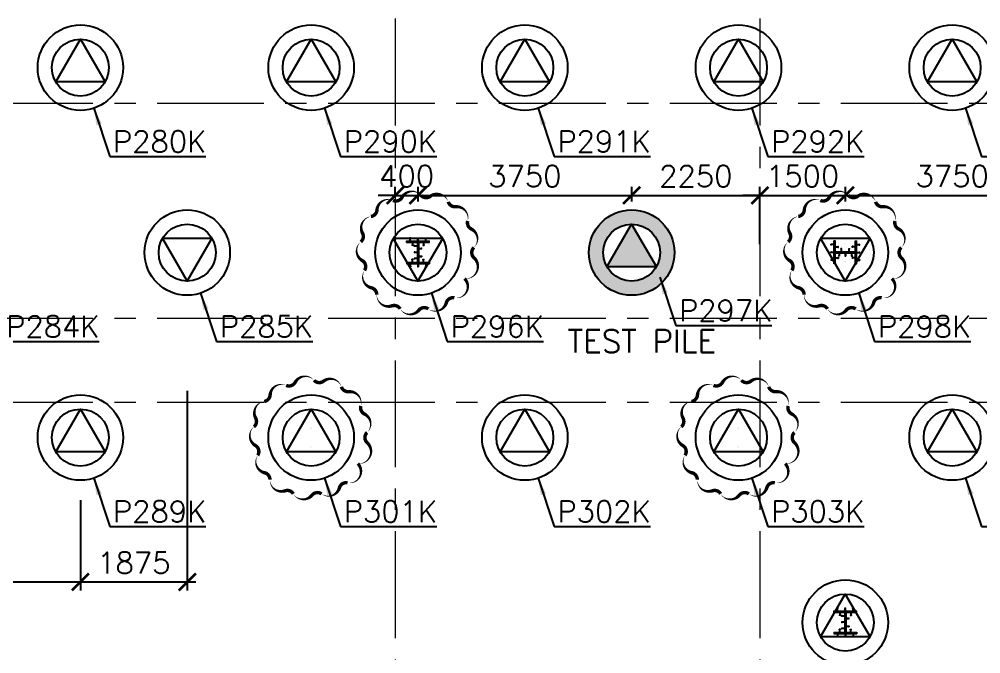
# Model space of a CAD drawing. Header units: millimetres. Extents: x -346728 to 1320345, y -537202 to -385966.
# Drawn here: x 214440 to 231316, y -466360 to -455219 of the extents above; entities that cross this region are included whole.
import ezdxf

# ---------------------------------------------------------------- set-up
doc = ezdxf.new("R2010")
doc.units = ezdxf.units.MM
doc.header["$LTSCALE"] = 100
doc.linetypes.add('X1326_GLB$0$CENTER', pattern=[2, 1.25, -0.25, 0.25, -0.25])
doc.layers.add('CL load', color=1, linetype='Continuous', plot=False)
for name, color, linetype in [('hach', 253, 'Continuous'), ('PILE MARK', 8, 'Continuous'), ('PL', 3, 'Continuous'), ('PLT', 6, 'Continuous')]:
    doc.layers.add(name, color=color, linetype=linetype)
for name, color, linetype, lineweight in [('KCMANH', 8, 'Continuous', 13), ('KINGPOST', 5, 'Continuous', 20), ('X1326_GLB$0$A-tim', 8, 'X1326_GLB$0$CENTER', 9)]:
    doc.layers.add(name, color=color, linetype=linetype, lineweight=lineweight)
doc.styles.add('simplex', font='simplex.shx')
doc.dimstyles.new('100', dxfattribs={"dimscale": 150, "dimtxt": 2.5, "dimasz": 2, "dimexe": 1, "dimexo": 1, "dimgap": 1, "dimtad": 1, "dimdec": 0, "dimzin": 0, "dimdsep": 46, "dimtxsty": 'simplex', "dimblk": 'ARCHTICK', "dimcen": 1, "dimdle": 1, "dimclrd": 256, "dimclre": 256, "dimclrt": 6, "dimadec": 0, "dimazin": 0, "dimtfac": 1, "dimtdec": 0, "dimtix": 1, "dimtmove": 2, "dimatfit": 3, "dimfxl": 1, "dimtolj": 1, "dimtzin": 0, "dimarcsym": 0})
pattern_1 = [(45, (188543.33, 11377564.439), (-8.980256121, 8.980256121), []), (135, (188543.33, 11377564.439), (-8.980256121, -8.980256121), [])]

# ---------------------------------------------------------------- blocks, each defined once
blk = doc.blocks.new('_ArchTick')
at = {"color": 0, "linetype": 'ByBlock', "const_width": 0.15}
blk.add_lwpolyline([(-0.5, -0.5), (0.5, 0.5)], dxfattribs=at)
blk = doc.blocks.new('*D594')
at = {"layer": 'CL load', "lineweight": -2, "transparency": 16777216}
for p, q in [((221038, -458312), (221038, -458162)), ((221439, -458417), (221439, -458162)), ((221038, -458312), (220738, -458312)), ((221038, -458312), (221439, -458312)), ((221439, -458312), (221739, -458312))]:
    blk.add_line(p, q, dxfattribs=at)
at = {"layer": 'DEFPOINTS', "color": 0, "transparency": 16777216}
for p in [(221439, -458312), (221038, -458462, 0), (221439, -458567, 0)]:
    blk.add_point(p, dxfattribs=at)
at = {"layer": 'CL load', "lineweight": -2, "transparency": 16777216, "xscale": 300, "yscale": 300, "zscale": 300}
blk.add_blockref('_ArchTick', (221038, -458312), dxfattribs=at)
at = {"layer": 'CL load', "lineweight": -2, "transparency": 16777216, "xscale": 300, "yscale": 300, "zscale": 300, "rotation": 180}
blk.add_blockref('_ArchTick', (221439, -458312), dxfattribs=at)
at = {"layer": 'CL load', "color": 6, "transparency": 16777216, "insert": (221239, -457974), "char_height": 375, "attachment_point": 5, "style": 'simplex'}
blk.add_mtext('\\A1;400', dxfattribs=at)
blk = doc.blocks.new('*D595')
at = {"layer": 'CL load', "lineweight": -2, "transparency": 16777216}
for p, q in [((221439, -458417), (221439, -458162)), ((225189, -458417), (225189, -458162)), ((221289, -458312), (225339, -458312))]:
    blk.add_line(p, q, dxfattribs=at)
at = {"layer": 'DEFPOINTS', "color": 0, "transparency": 16777216}
for p in [(225189, -458312), (221439, -458567, 0), (225189, -458567, 0)]:
    blk.add_point(p, dxfattribs=at)
at = {"layer": 'CL load', "lineweight": -2, "transparency": 16777216, "xscale": 300, "yscale": 300, "zscale": 300, "rotation": 180}
blk.add_blockref('_ArchTick', (221439, -458312), dxfattribs=at)
at = {"layer": 'CL load', "lineweight": -2, "transparency": 16777216, "xscale": 300, "yscale": 300, "zscale": 300}
blk.add_blockref('_ArchTick', (225189, -458312), dxfattribs=at)
at = {"layer": 'CL load', "color": 6, "transparency": 16777216, "insert": (223314, -457974), "char_height": 375, "attachment_point": 5, "style": 'simplex'}
blk.add_mtext('\\A1;3750', dxfattribs=at)
blk = doc.blocks.new('*D596')
at = {"layer": 'CL load', "lineweight": -2, "transparency": 16777216}
for p, q in [((225189, -458417), (225189, -458162)), ((227439, -459167), (227439, -458162)), ((225039, -458312), (227589, -458312))]:
    blk.add_line(p, q, dxfattribs=at)
at = {"layer": 'DEFPOINTS', "color": 0, "transparency": 16777216}
for p in [(227439, -458312), (225189, -458567, 0), (227439, -459317)]:
    blk.add_point(p, dxfattribs=at)
at = {"layer": 'CL load', "lineweight": -2, "transparency": 16777216, "xscale": 300, "yscale": 300, "zscale": 300, "rotation": 180}
blk.add_blockref('_ArchTick', (225189, -458312), dxfattribs=at)
at = {"layer": 'CL load', "lineweight": -2, "transparency": 16777216, "xscale": 300, "yscale": 300, "zscale": 300}
blk.add_blockref('_ArchTick', (227439, -458312), dxfattribs=at)
at = {"layer": 'CL load', "color": 6, "transparency": 16777216, "insert": (226314, -457974), "char_height": 375, "attachment_point": 5, "style": 'simplex'}
blk.add_mtext('\\A1;2250', dxfattribs=at)
blk = doc.blocks.new('*D597')
at = {"layer": 'CL load', "lineweight": -2, "transparency": 16777216}
for p, q in [((227439, -459167), (227439, -458162)), ((228939, -458417), (228939, -458162)), ((227439, -458312), (227139, -458312)), ((227439, -458312), (228939, -458312)), ((228939, -458312), (229239, -458312))]:
    blk.add_line(p, q, dxfattribs=at)
at = {"layer": 'DEFPOINTS', "color": 0, "transparency": 16777216}
for p in [(228939, -458312), (228939, -458567), (227439, -459317)]:
    blk.add_point(p, dxfattribs=at)
at = {"layer": 'CL load', "lineweight": -2, "transparency": 16777216, "xscale": 300, "yscale": 300, "zscale": 300}
blk.add_blockref('_ArchTick', (227439, -458312), dxfattribs=at)
at = {"layer": 'CL load', "lineweight": -2, "transparency": 16777216, "xscale": 300, "yscale": 300, "zscale": 300, "rotation": 180}
blk.add_blockref('_ArchTick', (228939, -458312), dxfattribs=at)
at = {"layer": 'CL load', "color": 6, "transparency": 16777216, "insert": (228189, -457974), "char_height": 375, "attachment_point": 5, "style": 'simplex'}
blk.add_mtext('\\A1;1500', dxfattribs=at)
blk = doc.blocks.new('*D598')
at = {"layer": 'CL load', "lineweight": -2, "transparency": 16777216}
for p, q in [((228939, -458417), (228939, -458162)), ((232689, -458417), (232689, -458162)), ((228789, -458312), (232839, -458312))]:
    blk.add_line(p, q, dxfattribs=at)
at = {"layer": 'DEFPOINTS', "color": 0, "transparency": 16777216}
for p in [(232689, -458312), (228939, -458567), (232689, -458567, 0)]:
    blk.add_point(p, dxfattribs=at)
at = {"layer": 'CL load', "lineweight": -2, "transparency": 16777216, "xscale": 300, "yscale": 300, "zscale": 300, "rotation": 180}
blk.add_blockref('_ArchTick', (228939, -458312), dxfattribs=at)
at = {"layer": 'CL load', "lineweight": -2, "transparency": 16777216, "xscale": 300, "yscale": 300, "zscale": 300}
blk.add_blockref('_ArchTick', (232689, -458312), dxfattribs=at)
at = {"layer": 'CL load', "color": 6, "transparency": 16777216, "insert": (230814, -457974), "char_height": 375, "attachment_point": 5, "style": 'simplex'}
blk.add_mtext('\\A1;3750', dxfattribs=at)
blk = doc.blocks.new('*D611')
at = {"layer": 'CL load', "lineweight": -2, "transparency": 16777216}
for p, q in [((211764, -463664), (211764, -465250)), ((215514, -463664), (215514, -465250)), ((211614, -465100), (215664, -465100))]:
    blk.add_line(p, q, dxfattribs=at)
at = {"layer": 'DEFPOINTS', "color": 0, "transparency": 16777216}
for p in [(211764, -463514), (215514, -463514, 0), (215514, -465100)]:
    blk.add_point(p, dxfattribs=at)
at = {"layer": 'CL load', "lineweight": -2, "transparency": 16777216, "xscale": 300, "yscale": 300, "zscale": 300, "rotation": 180}
blk.add_blockref('_ArchTick', (211764, -465100), dxfattribs=at)
at = {"layer": 'CL load', "lineweight": -2, "transparency": 16777216, "xscale": 300, "yscale": 300, "zscale": 300}
blk.add_blockref('_ArchTick', (215514, -465100), dxfattribs=at)
at = {"layer": 'CL load', "color": 6, "transparency": 16777216, "insert": (213639, -464762), "char_height": 375, "attachment_point": 5, "style": 'simplex'}
blk.add_mtext('\\A1;3750', dxfattribs=at)
blk = doc.blocks.new('*D612')
at = {"layer": 'CL load', "lineweight": -2, "transparency": 16777216}
for p, q in [((217389, -461744), (217389, -465250)), ((215514, -463664), (215514, -465250)), ((215364, -465100), (217539, -465100))]:
    blk.add_line(p, q, dxfattribs=at)
at = {"layer": 'DEFPOINTS', "color": 0, "transparency": 16777216}
for p in [(217389, -461594), (215514, -463514, 0), (217389, -465100)]:
    blk.add_point(p, dxfattribs=at)
at = {"layer": 'CL load', "lineweight": -2, "transparency": 16777216, "xscale": 300, "yscale": 300, "zscale": 300, "rotation": 180}
blk.add_blockref('_ArchTick', (215514, -465100), dxfattribs=at)
at = {"layer": 'CL load', "lineweight": -2, "transparency": 16777216, "xscale": 300, "yscale": 300, "zscale": 300}
blk.add_blockref('_ArchTick', (217389, -465100), dxfattribs=at)
at = {"layer": 'CL load', "color": 6, "transparency": 16777216, "insert": (216451, -464762), "char_height": 375, "attachment_point": 5, "style": 'simplex'}
blk.add_mtext('\\A1;1875', dxfattribs=at)
blk = doc.blocks.new('LVL-KHUNGTEN')
blk.add_lwpolyline([(61072.9, 41092.8), (119123.5, 41092.8), (119123.5, 61.9), (61072.9, 61.9)], close=True)
blk = doc.blocks.new('KP50')
at = {"ltscale": 0.1}
h = blk.add_hatch(color=6, dxfattribs=at)
h.dxf.hatch_style = 1
h.paths.add_polyline_path([(14, 171), (-14, 171), (-14, 142)])
h.paths.add_polyline_path([(-14, -142), (-14, -171), (14, -171)])
at = {"layer": 'KCMANH', "linetype": 'ByBlock'}
h = blk.add_hatch(dxfattribs=at)
h.set_pattern_fill('ANSI37', color=6, scale=4, style=0)
h.set_pattern_definition(pattern_1)
h.paths.add_polyline_path([(-200, 200), (-200, 171), (200, 171), (200, 200)])
h = blk.add_hatch(dxfattribs=at)
h.set_pattern_fill('ANSI37', color=6, scale=4, style=0)
h.set_pattern_definition([(45, (188728.93, 11377564.439), (-8.980256121, 8.980256121), []), (135, (188728.93, 11377564.439), (-8.980256121, -8.980256121), [])])
h.paths.add_polyline_path([(14, 171), (-14, 142), (-14, -142), (14, -171)])
h = blk.add_hatch(dxfattribs=at)
h.set_pattern_fill('ANSI37', color=6, scale=4, style=0)
h.set_pattern_definition(pattern_1)
h.paths.add_polyline_path([(-200, -171), (-200, -200), (200, -200), (200, -171)])
for p, q in [((-125, 253), (-146, 253)), ((-146, 240), (-146, 253)), ((-125, 240), (-146, 240)), ((-142, 200), (-142, 240)), ((-129, 200), (-129, 240)), ((-125, 240), (-125, 253)), ((-102, 171), (-102, 131)), ((-89, 171), (-89, 131)), ((-10, 253), (10, 253)), ((-10, 240), (-10, 253)), ((-10, 240), (10, 240)), ((-6, 200), (-6, 240)), ((6, 200), (6, 240)), ((10, 240), (10, 253)), ((89, 171), (89, 131)), ((102, 171), (102, 131)), ((125, 253), (146, 253)), ((125, 240), (125, 253)), ((125, 240), (146, 240)), ((129, 200), (129, 240)), ((142, 200), (142, 240)), ((146, 240), (146, 253)), ((-85, 131), (-106, 131)), ((-106, 131), (-106, 118)), ((-85, 118), (-106, 118)), ((-85, 131), (-85, 118)), ((-67, 100), (-67, 120)), ((-54, 120), (-67, 120)), ((-54, 100), (-67, 100)), ((-67, 10), (-67, -10)), ((-54, 10), (-67, 10)), ((-54, 100), (-54, 120)), ((-14, 116), (-54, 116)), ((-14, 104), (-54, 104)), ((-54, 10), (-54, -10)), ((-14, 6), (-54, 6)), ((14, 76), (54, 76)), ((14, 64), (54, 64)), ((54, 60), (54, 80)), ((54, 80), (67, 80)), ((54, 60), (67, 60)), ((67, 60), (67, 80)), ((85, 131), (106, 131)), ((85, 131), (85, 118)), ((85, 118), (106, 118)), ((106, 131), (106, 118)), ((-85, -118), (-106, -118)), ((-106, -131), (-106, -118)), ((-85, -131), (-106, -131)), ((-102, -171), (-102, -131)), ((-89, -171), (-89, -131)), ((-85, -131), (-85, -118)), ((-54, -10), (-67, -10)), ((-67, -100), (-67, -120)), ((-54, -100), (-67, -100)), ((-54, -120), (-67, -120)), ((-14, -6), (-54, -6)), ((-54, -100), (-54, -120)), ((-14, -104), (-54, -104)), ((-14, -116), (-54, -116)), ((14, -64), (54, -64)), ((14, -76), (54, -76)), ((54, -60), (54, -80)), ((54, -60), (67, -60)), ((54, -80), (67, -80)), ((67, -60), (67, -80)), ((85, -118), (106, -118)), ((85, -131), (85, -118)), ((85, -131), (106, -131)), ((89, -171), (89, -131)), ((102, -171), (102, -131)), ((106, -131), (106, -118)), ((-125, -240), (-146, -240)), ((-146, -240), (-146, -253)), ((-125, -253), (-146, -253)), ((-142, -200), (-142, -240)), ((-129, -200), (-129, -240)), ((-125, -240), (-125, -253)), ((-10, -240), (10, -240)), ((-10, -240), (-10, -253)), ((-10, -253), (10, -253)), ((-6, -200), (-6, -240)), ((6, -200), (6, -240)), ((10, -240), (10, -253)), ((125, -240), (146, -240)), ((125, -240), (125, -253)), ((125, -253), (146, -253)), ((129, -200), (129, -240)), ((142, -200), (142, -240)), ((146, -240), (146, -253))]:
    blk.add_line(p, q, dxfattribs=at)
at = {"layer": 'KINGPOST', "color": 6, "linetype": 'ByBlock'}
for p, q in [((-200, 200), (200, 200)), ((-200, 171), (-200, 200)), ((-200, 171), (200, 171)), ((-14, 171), (-14, -171)), ((-14, 142), (14, 171)), ((14, 171), (14, -171)), ((200, 171), (200, 200)), ((-14, -142), (14, -171)), ((-200, -171), (200, -171)), ((-200, -171), (-200, -200)), ((-200, -200), (200, -200)), ((200, -171), (200, -200))]:
    blk.add_line(p, q, dxfattribs=at)
blk.add_lwpolyline([(-14, 0), (14, 0)], dxfattribs=at)
blk = doc.blocks.new('B1 Kingpost Layout Plan1')
at = {"layer": 'KCMANH', "linetype": 'ByBlock'}
for p in [(71075, -44546, 0), (78575, -51042, 0)]:
    blk.add_blockref('KP50', p, dxfattribs=at)
at = {"layer": 'KCMANH', "linetype": 'ByBlock', "rotation": 90}
blk.add_blockref('KP50', (78575, -44546, 0), dxfattribs=at)

msp = doc.modelspace()

# ---------------------------------------------------------------- hatches: boundary and pattern name
at = {"ltscale": 0.1}
h = msp.add_hatch(color=6, dxfattribs=at)
h.dxf.hatch_style = 1
h.paths.add_polyline_path([(221452.9, -459145.4), (221424.1, -459145.4), (221424.1, -459174.2)])
h.paths.add_polyline_path([(221424.1, -459459), (221424.1, -459487.8), (221452.9, -459487.8)])
h = msp.add_hatch(color=6, dxfattribs=at)
h.dxf.hatch_style = 1
h.paths.add_polyline_path([(228952.9, -459145.4), (228924.1, -459145.4), (228924.1, -459174.2)])
h.paths.add_polyline_path([(228924.1, -459459), (228924.1, -459487.8), (228952.9, -459487.8)])
h = msp.add_hatch(color=6, dxfattribs=at)
h.dxf.hatch_style = 1
h.paths.add_polyline_path([(219577.9, -462393), (219549.1, -462393), (219549.1, -462421.8)])
h.paths.add_polyline_path([(219549.1, -462706.6), (219549.1, -462735.4), (219577.9, -462735.4)])
h = msp.add_hatch(color=6, dxfattribs=at)
h.dxf.hatch_style = 1
h.paths.add_polyline_path([(227077.9, -462393), (227049.1, -462393), (227049.1, -462421.8)])
h.paths.add_polyline_path([(227049.1, -462706.6), (227049.1, -462735.4), (227077.9, -462735.4)])
at = {"layer": 'hach'}
h = msp.add_hatch(dxfattribs=at)
h.set_pattern_fill('ANSI31', color=256, scale=70)
h.set_pattern_definition([(45, (121918.56, -508591.22), (-157.15448, 157.15448), [])])
h.paths.add_polyline_path([(142200.7, -410142.2), (128621.2, -428107.5), (155914.1, -501359), (162214.1, -503970.9), (238136.4, -469396.6), (242695.2, -462329.4), (242687.2, -415142.7), (237685.1, -410142.2)])
h.paths.add_polyline_path([(142797.9, -411342.2), (129975.7, -428305.7), (156856.2, -500450.6), (162191.6, -502662.6), (237318.8, -468450.4), (241495.1, -461976.1), (241487, -415639.4), (237188.2, -411342.2)], flags=16)
h = msp.add_hatch(dxfattribs=at)
h.set_pattern_fill('AR-CONC', color=256, scale=4)
h.set_pattern_definition([(50, (121918.56, -508591.2), (728.7387, -63.7563), [76.2, -838.2]), (355, (121918.56, -508591.2), (-140.9737, 764.2274), [60.96, -670.5623]), (100.45144, (121979.3, -508596.54), (587.765, 700.471), [64.76, -712.361]), (46.1842, (121918.6, -508388), (1084.316, -168.1693), [114.3, -1257.3]), (96.63556, (122008.9, -508402), (949.6165, 989.7045), [97.14, -1068.5424]), (351.18415, (121918.6, -508388), (949.6165, 989.7045), [91.44, -1005.839]), (21, (122020.16, -508438.8), (606.4576, -409.0608), [76.2, -838.2]), (326, (122020.16, -508438.8), (247.208, 736.752), [60.96, -670.56]), (71.45144, (122070.7, -508472.9), (853.6657, 327.691), [64.76, -712.3598]), (37.5, (121918.56, -508591.22), (12.3544, 338.22016), [0, -662.432, 0, -680.72, 0, -673.1]), (7.5, (121918.56, -508591.22), (267.27865, 400.7223), [0, -388.112, 0, -647.192, 0, -256.54]), (327.5, (121692, -508591.22), (542.3624, -22.91498), [0, -254, 0, -792.48, 0, -1051.56]), (317.5, (121590.4, -508591.2), (592.5167, 101.706), [0, -330.2, 0, -526.288, 0, -746.76])])
h.paths.add_polyline_path([(142200.7, -410142.2), (128621.2, -428107.5), (155914.1, -501359), (162214.1, -503970.9), (238136.4, -469396.6), (242695.2, -462329.4), (242687.2, -415142.7), (237685.1, -410142.2)])
h.paths.add_polyline_path([(142797.9, -411342.2), (129975.7, -428305.7), (156856.2, -500450.6), (162191.6, -502662.6), (237318.8, -468450.4), (241495.1, -461976.1), (241487, -415639.4), (237188.2, -411342.2)], flags=16)
at = {"layer": 'PL'}
h = msp.add_hatch(color=6, dxfattribs=at)
h.dxf.hatch_style = 1
h.paths.add_polyline_path([(224438.5, -459316.6, 1), (225938.5, -459316.6, 1)])
h.paths.add_polyline_path([(225688.5, -459316.6, -1), (224688.5, -459316.6, -1)], flags=16)
h.paths.add_polyline_path([(225188.5, -458816.6), (225621.6, -459566.6), (224755.5, -459566.6)], flags=0)
h = msp.add_hatch(color=8, dxfattribs=at)
h.dxf.hatch_style = 1
h.paths.add_polyline_path([(224438.5, -459316.6, 1), (225938.5, -459316.6, 1)])
h.paths.add_polyline_path([(225688.5, -459316.6, -1), (224688.5, -459316.6, -1)], flags=16)
h.paths.add_polyline_path([(225188.5, -458816.6), (225621.6, -459566.6), (224755.5, -459566.6)], flags=0)
h = msp.add_hatch(color=6, dxfattribs=at)
h.dxf.hatch_style = 1
h.paths.add_polyline_path([(225188.5, -458816.6), (224755.5, -459566.6), (225621.6, -459566.6)])
h = msp.add_hatch(color=8, dxfattribs=at)
h.dxf.hatch_style = 1
h.paths.add_polyline_path([(225188.5, -458816.6), (224755.5, -459566.6), (225621.6, -459566.6)])

# ---------------------------------------------------------------- linework, layer by layer
at = {"color": 6, "elevation": -2718.3}
for points in [[(222420.6, -459226.8, 0, 60, 0.5205671), (222373.9, -458902.3, 60, 60, -0.3534527), (222310.3, -458761.2, 0, 60, 0.5205671), (222097.9, -458510.9, 60, 60, -0.3534915), (221969, -458425.2, 0, 60, 0.5205671), (221656.2, -458326.3, 60, 60, -0.3944899), (221488.8, -458309.9, 0, 60, 0.520567), (221157.9, -458346.6, 60, 60, -0.3907151), (220999.7, -458400.1, 0, 60, 0.520567), (220718.4, -458568.9, 60, 60, -0.3534934), (220612.9, -458682.2, 0, 60, 0.5205671), (220464.4, -458974.9, 60, 60, -0.3571345), (220434, -459128, 0, 60, 0.520567), (220459.8, -459455.7, 60, 60, -0.4289707), (220500.1, -459629.6, 0, 60, 0.520567), (220620.8, -459934.4, 60, 60, -0.3534582), (220715.5, -460056.9, 0, 60, 0.520567), (220980.1, -460251, 60, 60, -0.3534893), (221125.5, -460304.4, 0, 60, 0.5205671), (221452.7, -460328, 60, 60, -0.3982747), (221620.6, -460306.1, 0, 60, 0.520567), (221935.2, -460197.6, 60, 60, -0.3869502), (222076.3, -460110.5, 0, 60, 0.7314349), (222256.9, -459774.2, 0, 60, 0.7206829), (222421.5, -459407.2, 60, 60, -0.4358983)], [(229920.6, -459226.8, 0, 60, 0.5205671), (229873.9, -458902.3, 60, 60, -0.3534527), (229810.3, -458761.2, 0, 60, 0.5205671), (229597.9, -458510.9, 60, 60, -0.3534915), (229469, -458425.2, 0, 60, 0.5205671), (229156.2, -458326.3, 60, 60, -0.3944899), (228988.8, -458309.9, 0, 60, 0.520567), (228657.9, -458346.6, 60, 60, -0.3907151), (228499.7, -458400.1, 0, 60, 0.520567), (228218.4, -458568.9, 60, 60, -0.3534934), (228112.9, -458682.2, 0, 60, 0.5205671), (227964.4, -458974.9, 60, 60, -0.3571345), (227934, -459128, 0, 60, 0.520567), (227959.8, -459455.7, 60, 60, -0.4289707), (228000.1, -459629.6, 0, 60, 0.520567), (228120.8, -459934.4, 60, 60, -0.3534582), (228215.5, -460056.9, 0, 60, 0.520567), (228480.1, -460251, 60, 60, -0.3534893), (228625.5, -460304.4, 0, 60, 0.5205671), (228952.7, -460328, 60, 60, -0.3982747), (229120.6, -460306.1, 0, 60, 0.520567), (229435.2, -460197.6, 60, 60, -0.3869502), (229576.3, -460110.5, 0, 60, 0.7314349), (229756.9, -459774.2, 0, 60, 0.7206829), (229921.5, -459407.2, 60, 60, -0.4358983)], [(220545.6, -462474.4, 0, 60, 0.5205671), (220498.9, -462149.9, 60, 60, -0.3534527), (220435.3, -462008.8, 0, 60, 0.5205671), (220222.9, -461758.5, 60, 60, -0.3534915), (220094, -461672.8, 0, 60, 0.5205671), (219781.2, -461573.9, 60, 60, -0.3944899), (219613.8, -461557.5, 0, 60, 0.520567), (219282.9, -461594.2, 60, 60, -0.3907151), (219124.7, -461647.7, 0, 60, 0.520567), (218843.4, -461816.5, 60, 60, -0.3534934), (218737.9, -461929.8, 0, 60, 0.5205671), (218589.4, -462222.5, 60, 60, -0.3571345), (218559, -462375.6, 0, 60, 0.520567), (218584.8, -462703.3, 60, 60, -0.4289707), (218625.1, -462877.2, 0, 60, 0.520567), (218745.8, -463182, 60, 60, -0.3534582), (218840.5, -463304.5, 0, 60, 0.520567), (219105.1, -463498.6, 60, 60, -0.3534893), (219250.5, -463552, 0, 60, 0.5205671), (219577.7, -463575.6, 60, 60, -0.3982747), (219745.6, -463553.7, 0, 60, 0.520567), (220060.2, -463445.2, 60, 60, -0.3869502), (220201.3, -463358.1, 0, 60, 0.7314349), (220381.9, -463021.8, 0, 60, 0.7206829), (220546.5, -462654.8, 60, 60, -0.4358983)], [(228045.6, -462474.4, 0, 60, 0.5205671), (227998.9, -462149.9, 60, 60, -0.3534527), (227935.3, -462008.8, 0, 60, 0.5205671), (227722.9, -461758.5, 60, 60, -0.3534915), (227594, -461672.8, 0, 60, 0.5205671), (227281.2, -461573.9, 60, 60, -0.3944899), (227113.8, -461557.5, 0, 60, 0.520567), (226782.9, -461594.2, 60, 60, -0.3907151), (226624.7, -461647.7, 0, 60, 0.520567), (226343.4, -461816.5, 60, 60, -0.3534934), (226237.9, -461929.8, 0, 60, 0.5205671), (226089.4, -462222.5, 60, 60, -0.3571345), (226059, -462375.6, 0, 60, 0.520567), (226084.8, -462703.3, 60, 60, -0.4289707), (226125.1, -462877.2, 0, 60, 0.520567), (226245.8, -463182, 60, 60, -0.3534582), (226340.5, -463304.5, 0, 60, 0.520567), (226605.1, -463498.6, 60, 60, -0.3534893), (226750.5, -463552, 0, 60, 0.5205671), (227077.7, -463575.6, 60, 60, -0.3982747), (227245.6, -463553.7, 0, 60, 0.520567), (227560.2, -463445.2, 60, 60, -0.3869502), (227701.3, -463358.1, 0, 60, 0.7314349), (227881.9, -463021.8, 0, 60, 0.7206829), (228046.5, -462654.8, 60, 60, -0.4358983)]]:
    msp.add_lwpolyline(points, format="xyseb", close=True, dxfattribs=at)
at = {"layer": 'PL', "elevation": -1404.9}
for points in [[(215946.6, -456319), (215080.5, -456319), (215513.5, -455569)], [(215946.6, -456319), (215080.5, -456319), (215513.5, -455569)], [(219996.6, -456319), (219130.5, -456319), (219563.5, -455569)], [(219996.6, -456319), (219130.5, -456319), (219563.5, -455569)], [(223746.6, -456319), (222880.5, -456319), (223313.5, -455569)], [(223746.6, -456319), (222880.5, -456319), (223313.5, -455569)], [(227496.6, -456319), (226630.5, -456319), (227063.5, -455569)], [(227496.6, -456319), (226630.5, -456319), (227063.5, -455569)], [(231246.6, -456319), (230380.5, -456319), (230813.5, -455569)], [(231246.6, -456319), (230380.5, -456319), (230813.5, -455569)], [(225621.6, -459566.6), (224755.5, -459566.6), (225188.5, -458816.6)], [(225621.6, -459566.6), (224755.5, -459566.6), (225188.5, -458816.6)], [(217821.6, -459066.6), (216955.5, -459066.6), (217388.5, -459816.6)], [(217821.6, -459066.6), (216955.5, -459066.6), (217388.5, -459816.6)], [(221871.6, -459066.6), (221005.5, -459066.6), (221438.5, -459816.6)], [(221871.6, -459066.6), (221005.5, -459066.6), (221438.5, -459816.6)], [(229371.6, -459066.6), (228505.5, -459066.6), (228938.5, -459816.6)], [(229371.6, -459066.6), (228505.5, -459066.6), (228938.5, -459816.6)], [(215946.6, -462814.2), (215080.5, -462814.2), (215513.5, -462064.2)], [(215946.6, -462814.2), (215080.5, -462814.2), (215513.5, -462064.2)], [(219996.6, -462814.2), (219130.5, -462814.2), (219563.5, -462064.2)], [(219996.6, -462814.2), (219130.5, -462814.2), (219563.5, -462064.2)], [(223746.6, -462814.2), (222880.5, -462814.2), (223313.5, -462064.2)], [(223746.6, -462814.2), (222880.5, -462814.2), (223313.5, -462064.2)], [(227496.6, -462814.2), (226630.5, -462814.2), (227063.5, -462064.2)], [(227496.6, -462814.2), (226630.5, -462814.2), (227063.5, -462064.2)], [(231246.6, -462814.2), (230380.5, -462814.2), (230813.5, -462064.2)], [(231246.6, -462814.2), (230380.5, -462814.2), (230813.5, -462064.2)], [(229371.6, -466061.8), (228505.5, -466061.8), (228938.5, -465311.8)], [(229371.6, -466061.8), (228505.5, -466061.8), (228938.5, -465311.8)]]:
    msp.add_lwpolyline(points, close=True, dxfattribs=at)
at = {"layer": 'PL'}
for centre, radius in [((215513.5, -456069, -1404.9), 750), ((215513.5, -456069, -1404.9), 750), ((219563.5, -456069, -1404.9), 750), ((219563.5, -456069, -1404.9), 750), ((223313.5, -456069, -1404.9), 750), ((223313.5, -456069, -1404.9), 750), ((227063.5, -456069, -1404.9), 750), ((227063.5, -456069, -1404.9), 750), ((230813.5, -456069, -1404.9), 750), ((230813.5, -456069, -1404.9), 750), ((215513.5, -456069, -1404.9), 500), ((215513.5, -456069, -1404.9), 500), ((219563.5, -456069, -1404.9), 500), ((219563.5, -456069, -1404.9), 500), ((223313.5, -456069, -1404.9), 500), ((223313.5, -456069, -1404.9), 500), ((227063.5, -456069, -1404.9), 500), ((227063.5, -456069, -1404.9), 500), ((230813.5, -456069, -1404.9), 500), ((230813.5, -456069, -1404.9), 500), ((217388.5, -459316.6, -1404.9), 750), ((217388.5, -459316.6, -1404.9), 750), ((221438.5, -459316.6, -1404.9), 750), ((221438.5, -459316.6, -1404.9), 750), ((225188.5, -459316.6, -1404.9), 750), ((225188.5, -459316.6, -1404.9), 750), ((228938.5, -459316.6, -1404.9), 750), ((228938.5, -459316.6, -1404.9), 750), ((217388.5, -459316.6, -1404.9), 500), ((217388.5, -459316.6, -1404.9), 500), ((221438.5, -459316.6, -1404.9), 500), ((221438.5, -459316.6, -1404.9), 500), ((225188.5, -459316.6, -1404.9), 500), ((225188.5, -459316.6, -1404.9), 500), ((228938.5, -459316.6, -1404.9), 500), ((228938.5, -459316.6, -1404.9), 500), ((215513.5, -462564.2, -1404.9), 750), ((215513.5, -462564.2, -1404.9), 750), ((219563.5, -462564.2, -1404.9), 750), ((219563.5, -462564.2, -1404.9), 750), ((223313.5, -462564.2, -1404.9), 750), ((223313.5, -462564.2, -1404.9), 750), ((227063.5, -462564.2, -1404.9), 750), ((227063.5, -462564.2, -1404.9), 750), ((230813.5, -462564.2, -1404.9), 750), ((230813.5, -462564.2, -1404.9), 750), ((215513.5, -462564.2, -1404.9), 500), ((215513.5, -462564.2, -1404.9), 500), ((219563.5, -462564.2, -1404.9), 500), ((219563.5, -462564.2, -1404.9), 500), ((223313.5, -462564.2, -1404.9), 500), ((223313.5, -462564.2, -1404.9), 500), ((227063.5, -462564.2, -1404.9), 500), ((227063.5, -462564.2, -1404.9), 500), ((230813.5, -462564.2, -1404.9), 500), ((230813.5, -462564.2, -1404.9), 500), ((228938.5, -465811.8, -1404.9), 750), ((228938.5, -465811.8, -1404.9), 750), ((228938.5, -465811.8, -1404.9), 500), ((228938.5, -465811.8, -1404.9), 500)]:
    msp.add_circle(centre, radius, dxfattribs=at)
at = {"layer": 'X1326_GLB$0$A-tim', "ltscale": 15}
for p, q in [((221038.5, -398208.6, -1404.9), (221038.5, -512162.7, -1404.9)), ((227438.6, -398208.6, -1404.9), (227438.6, -512162.7, -1404.9)), ((120859.5, -456691.6, -1404.9), (255546, -456691.6, -1404.9)), ((120859.5, -460466.8, -1404.9), (255546, -460466.8, -1404.9)), ((120859.5, -461941.6, -1404.9), (255546, -461941.6, -1404.9))]:
    msp.add_line(p, q, dxfattribs=at)

# ---------------------------------------------------------------- block references
at = {"extrusion": (0.00597, -2.28885e-18, 0.999982), "xscale": 3.385207865094198, "yscale": 3.385207865094198, "zscale": 3.385207865094198}
msp.add_blockref('LVL-KHUNGTEN', (-107243.5, -525073.6, -287.1), dxfattribs=at)
msp.add_blockref('B1 Kingpost Layout Plan1', (150363.7, -414766, -1404.9))

# ---------------------------------------------------------------- texts
at = {"layer": 'PILE MARK', "color": 4, "style": 'simplex'}
for s, p in [('P280K', (216085.1, -457554.2, -1404.9)), ('P290K', (220135.1, -457554.2, -1404.9)), ('P291K', (223885.1, -457554.2, -1404.9)), ('P292K', (227635.1, -457554.2, -1404.9)), ('P297K', (226019.9, -460520.6, -1404.9)), ('P284K', (214210.1, -460801.8, -1404.9)), ('P285K', (217960.1, -460801.8, -1404.9)), ('P296K', (222010.1, -460801.8, -1404.9)), ('P298K', (229510.1, -460801.8, -1404.9)), ('P289K', (216085.1, -464049.4, -1404.9)), ('P301K', (220135.1, -464049.4, -1404.9)), ('P302K', (223885.1, -464049.4, -1404.9)), ('P303K', (227635.1, -464049.4, -1404.9))]:
    msp.add_text(s, height=375, dxfattribs=at).set_placement(p)
at = {"layer": 'PLT', "style": 'simplex'}
msp.add_text('TEST PILE', height=400, dxfattribs=at).set_placement((224063.5, -461072.2, -1404.9))

# ---------------------------------------------------------------- dimensions: what is measured, and where the dimension line sits
at = {"layer": 'CL load'}
for base, p1, p2, picture, middle in [((221438.5, -458311.9, -1404.9), (221038.5, -458462.1, -1404.9), (221438.5, -458566.6, -1404.9), '*D594', (221238.5, -457974.4, -1404.9)), ((225188.5, -458311.9, -1404.9), (221438.5, -458566.6, -1404.9), (225188.5, -458566.6, -1404.9), '*D595', (223313.5, -457974.4, -1404.9)), ((227438.6, -458311.9, -1404.9), (225188.5, -458566.6, -1404.9), (227438.6, -459316.6, -1404.9), '*D596', (226313.6, -457974.4, -1404.9)), ((228938.5, -458311.9, -1404.9), (227438.6, -459316.6, -1404.9), (228938.5, -458566.6, -1404.9), '*D597', (228188.6, -457974.4, -1404.9)), ((232688.5, -458311.9, -1404.9), (228938.5, -458566.6, -1404.9), (232688.5, -458566.6, -1404.9), '*D598', (230813.5, -457974.4, -1404.9)), ((217388.5, -465099.9, -1404.9), (215513.5, -463514.2, -1404.9), (217388.5, -461593.9, -1404.9), '*D612', (216451, -464762.4, -1404.9)), ((215513.5, -465099.9, -1404.9), (211763.5, -463514.2, -1404.9), (215513.5, -463514.2, -1404.9), '*D611', (213638.5, -464762.4, -1404.9))]:
    dim = msp.add_linear_dim(base=base, p1=p1, p2=p2, dimstyle='100', dxfattribs=at)
    dim.commit()
    dim.dimension.update_dxf_attribs({"geometry": picture, "text_midpoint": middle})

# ---------------------------------------------------------------- leaders
at = {"layer": 'PILE MARK'}
for points in [[(215748, -456781.4, -1404.9), (216027.8, -457631.8, -1404.9), (217716.6, -457631.8, -1404.9)], [(219798, -456781.4, -1404.9), (220077.8, -457631.8, -1404.9), (221766.6, -457631.8, -1404.9)], [(223548, -456781.4, -1404.9), (223827.8, -457631.8, -1404.9), (225516.6, -457631.8, -1404.9)], [(227298, -456781.4, -1404.9), (227577.8, -457631.8, -1404.9), (229266.6, -457631.8, -1404.9)], [(231048, -456781.4, -1404.9), (231327.8, -457631.8, -1404.9), (233016.6, -457631.8, -1404.9)], [(225682.7, -459747.8, -1404.9), (225962.5, -460598.2, -1404.9), (227651.3, -460598.2, -1404.9)], [(213873, -460029, -1404.9), (214152.8, -460879.4, -1404.9), (215841.6, -460879.4, -1404.9)], [(217623, -460029, -1404.9), (217902.8, -460879.4, -1404.9), (219591.6, -460879.4, -1404.9)], [(221673, -460029, -1404.9), (221952.8, -460879.4, -1404.9), (223641.6, -460879.4, -1404.9)], [(229173, -460029, -1404.9), (229452.8, -460879.4, -1404.9), (231141.6, -460879.4, -1404.9)], [(215748, -463276.6, -1404.9), (216027.8, -464126.9, -1404.9), (217716.6, -464126.9, -1404.9)], [(219798, -463276.6, -1404.9), (220077.8, -464126.9, -1404.9), (221766.6, -464126.9, -1404.9)], [(223548, -463276.6, -1404.9), (223827.8, -464126.9, -1404.9), (225516.6, -464126.9, -1404.9)], [(227298, -463276.6, -1404.9), (227577.8, -464126.9, -1404.9), (229266.6, -464126.9, -1404.9)], [(231048, -463276.6, -1404.9), (231327.8, -464126.9, -1404.9), (233016.6, -464126.9, -1404.9)]]:
    msp.add_leader(points, dimstyle='100', override={"dimgap": 1, "dimtad": 0}, dxfattribs=at)

doc.saveas('drawing.dxf')
